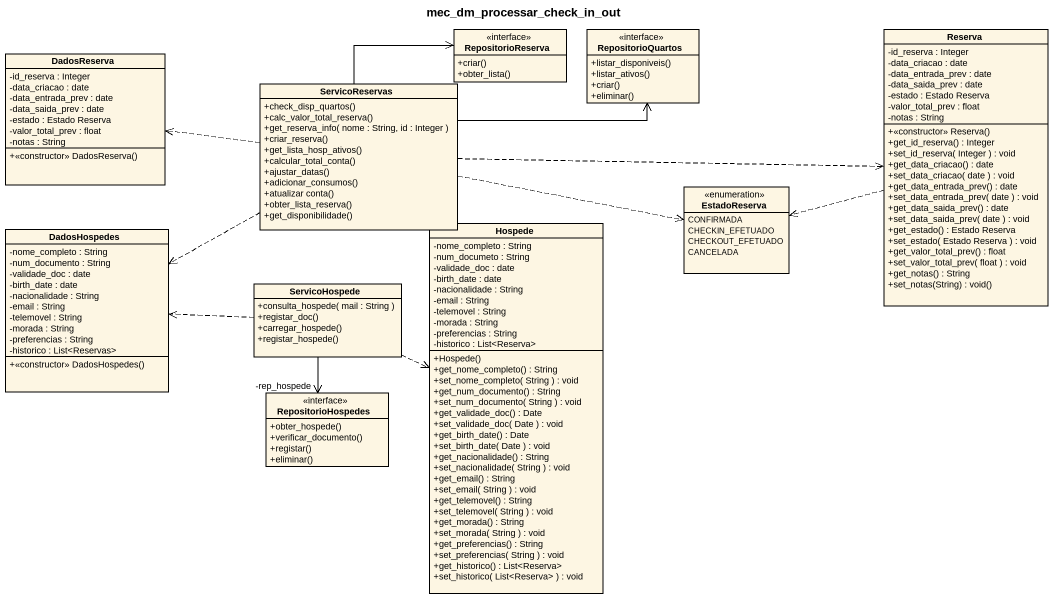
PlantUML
@startuml
title mec_dm_processar_check_in_out
hide circle
hide empty members
skinparam classAttributeIconSize 0
interface RepositorioReserva {
  +criar()
  +obter_lista()
}
interface RepositorioQuartos {
  +listar_disponiveis()
  +listar_ativos()
  +criar()
  +eliminar()
}
class Reserva {
  -id_reserva : Integer
  -data_criacao : date
  -data_entrada_prev : date
  -data_saida_prev : date
  -estado : Estado Reserva
  -valor_total_prev : float
  -notas : String
  +<<constructor>> Reserva()
  +get_id_reserva() : Integer
  +set_id_reserva( Integer ) : void
  +get_data_criacao() : date
  +set_data_criacao( date ) : void
  +get_data_entrada_prev() : date
  +set_data_entrada_prev( date ) : void
  +get_data_saida_prev() : date
  +set_data_saida_prev( date ) : void
  +get_estado() : Estado Reserva
  +set_estado( Estado Reserva ) : void
  +get_valor_total_prev() : float
  +set_valor_total_prev( float ) : void
  +get_notas() : String
  +set_notas(String) : void()
}
class DadosReserva {
  -id_reserva : Integer
  -data_criacao : date
  -data_entrada_prev : date
  -data_saida_prev : date
  -estado : Estado Reserva
  -valor_total_prev : float
  -notas : String
  +<<constructor>> DadosReserva()
}
class ServicoReservas {
  +check_disp_quartos()
  +calc_valor_total_reserva()
  +get_reserva_info( nome : String, id : Integer )
  +criar_reserva()
  +get_lista_hosp_ativos()
  +calcular_total_conta()
  +ajustar_datas()
  +adicionar_consumos()
  +atualizar conta()
  +obter_lista_reserva()
  +get_disponibilidade()
}
class Hospede {
  -nome_completo : String
  -num_documeto : String
  -validade_doc : date
  -birth_date : date
  -nacionalidade : String
  -email : String
  -telemovel : String
  -morada : String
  -preferencias : String
  -historico : List<Reserva>
  +Hospede()
  +get_nome_completo() : String
  +set_nome_completo( String ) : void
  +get_num_documento() : String
  +set_num_documento( String ) : void
  +get_validade_doc() : Date
  +set_validade_doc( Date ) : void
  +get_birth_date() : Date
  +set_birth_date( Date ) : void
  +get_nacionalidade() : String
  +set_nacionalidade( String ) : void
  +get_email() : String
  +set_email( String ) : void
  +get_telemovel() : String
  +set_telemovel( String ) : void
  +get_morada() : String
  +set_morada( String ) : void
  +get_preferencias() : String
  +set_preferencias( String ) : void
  +get_historico() : List<Reserva>
  +set_historico( List<Reserva> ) : void
}
enum EstadoReserva {
  CONFIRMADA
  CHECKIN_EFETUADO
  CHECKOUT_EFETUADO
  CANCELADA
}
class DadosHospedes {
  -nome_completo : String
  -num_documento : String
  -validade_doc : date
  -birth_date : date
  -nacionalidade : String
  -email : String
  -telemovel : String
  -morada : String
  -preferencias : String
  -historico : List<Reservas>
  +<<constructor>> DadosHospedes()
}
class ServicoHospede {
  +consulta_hospede( mail : String )
  +registar_doc()
  +carregar_hospede()
  +registar_hospede()
}
interface RepositorioHospedes {
  +obter_hospede()
  +verificar_documento()
  +registar()
  +eliminar()
}
Reserva .left.> EstadoReserva
ServicoReservas -up-> RepositorioReserva
ServicoReservas -right-> RepositorioQuartos
ServicoReservas .right.> Reserva
ServicoReservas .left.> DadosReserva
ServicoReservas .right.> EstadoReserva
ServicoReservas .left.> DadosHospedes
ServicoHospede .right.> Hospede
ServicoHospede .left.> DadosHospedes
ServicoHospede --> "-rep_hospede" RepositorioHospedes
@enduml
